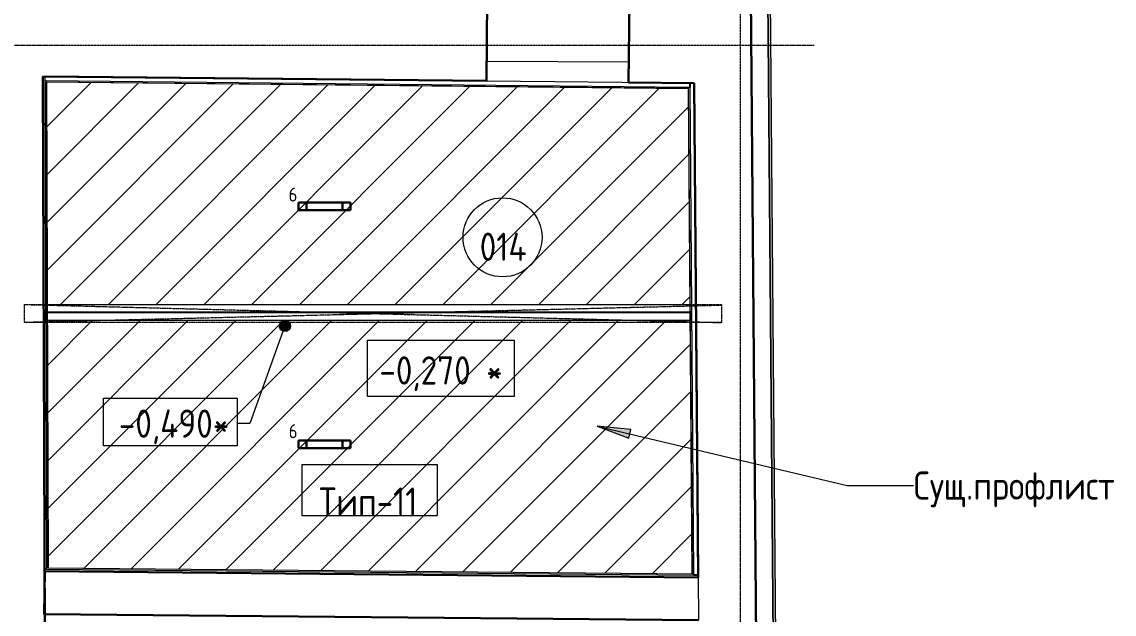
# Model space of a CAD drawing. Header units: millimetres. Extents: x -10295 to 67740, y -1344 to 46499.
# Drawn here: x 48979 to 58663, y 15203 to 20451 of the extents above; entities that cross this region are included whole.
import ezdxf

# ---------------------------------------------------------------- set-up
doc = ezdxf.new("R2010")
doc.units = ezdxf.units.MM
for name, pattern in [('ADSK_Линия сетки', [25, 20, -2.5, 0, -2.5]), ('ADSK_Штрих_ш3 п1_5', [4.5, 3, -1.5]), ('ADSK_Штрихпунктирная 2 точки_ш15 п1_5 п1_5 п1_5', [19.5, 15, -1.5, 0, -1.5, 0, -1.5])]:
    doc.linetypes.add(name, pattern=pattern)
for name, color, linetype, lineweight in [('Аннотация', 7, 'Continuous', 18), ('Каркас', 7, 'Continuous', 18), ('Марки', 7, 'Continuous', 20), ('Марки помещений', 7, 'Continuous', 20), ('Оси', 7, 'Continuous', 9), ('Отметки', 7, 'Continuous', 9), ('Перекрытие', 7, 'Continuous', 18), ('Потолки штриховка', 7, 'Continuous', 9), ('Стены наружные', 7, 'Continuous', 18), ('Стены несущие', 7, 'Continuous', 30), ('Стены отделка', 7, 'Continuous', 30), ('Стены штриховка', 7, 'Continuous', 9)]:
    doc.layers.add(name, color=color, linetype=linetype, lineweight=lineweight)
doc.layers.add('Линии', color=7, linetype='Continuous', lineweight=9, true_color=0x00a600)
doc.styles.add('GOST Common_1', font='GOST_Common.ttf', dxfattribs={"width": 0.9, "height": 250})
doc.styles.add('GOST Common_2', font='GOST_Common.ttf', dxfattribs={"width": 0.9, "height": 250})
doc.styles.add('GOST Common_4', font='GOST_Common.ttf', dxfattribs={"width": 0.9, "height": 125})
doc.styles.add('GOST Common_B', font='', dxfattribs={"width": 0.9, "height": 250})
doc.styles.get('GOST Common_B').set_extended_font_data('GOST Common', bold=True)

# ---------------------------------------------------------------- blocks, each defined once
blk = doc.blocks.new('ADSK_Балка_Двутавр_ТипБ_АСТО20-93 - 140Х360Н б4-2488081-План потолков в подвале')
at = {"layer": 'Каркас'}
for p, q in [((2730.8, 2.7), (-2969.5, 2.7)), ((2730.8, -2.8), (-2969.5, -2.8))]:
    blk.add_line(p, q, dxfattribs=at)
blk = doc.blocks.new('ADSK_Марка_Помещение_ОдноЗначение - Номер-159740-План потолков в подвале')
at = {"layer": 'Марки помещений'}
blk.add_circle((0, 0), 3.5, dxfattribs=at)
blk = doc.blocks.new('Высотные отметки - Рамка-12095-План потолков в подвале')
at = {"layer": 'Аннотация', "lineweight": 20}
for p, q in [((-6.5, 0), (-6.5, 5)), ((-6.5, 5), (6.5, 5)), ((6.5, 5), (6.5, 0)), ((6.5, 0), (-6.5, 0))]:
    blk.add_line(p, q, dxfattribs=at)
blk = doc.blocks.new('ADSK_Марка_Потолок - ADSK_Марка и Смещение от уровня-155896-План потолков в подвале')
at = {"layer": 'Марки'}
for p, q in [((-6, 4.5), (-6, 0)), ((-6, 4.5), (6, 4.5)), ((6, 4.5), (6, 0)), ((-6, 0), (6, 0))]:
    blk.add_line(p, q, dxfattribs=at)

msp = doc.modelspace()

# ---------------------------------------------------------------- hatches: boundary and pattern name
at = {"layer": 'Аннотация', "lineweight": 9}
h = msp.add_hatch(color=256, dxfattribs=at)
edge = h.paths.add_edge_path()
edge.add_arc((51310.579, 17757.284), 50, 0, 360)
msp.add_hatch(color=256, dxfattribs=at).paths.add_polyline_path([(54078.257, 16870.02), (54360.968, 16762.158), (54379.252, 16839.004)])
at = {"layer": 'Потолки штриховка', "lineweight": 18}
h = msp.add_hatch(dxfattribs=at)
h.set_pattern_fill('FP_2', color=256, style=0, pattern_type=2)
h.set_pattern_definition([(45, (0, 0), (-211.9927, 211.9927), [])])
h.paths.add_polyline_path([(54923.028, 15561.16), (54904.77, 17806.923), (49204.103, 17806.923), (49212.087, 15614.992), (54911.026, 15561.273)])
h.paths.add_polyline_path([(54899.999, 17946.923), (54903.632, 17946.923), (54888.096, 19858.048), (54887.998, 19858.049), (49196.423, 19915.482), (49203.593, 17946.923), (54890.08, 17946.923)])
at = {"layer": 'Стены наружные', "true_color": 0x6b6b6b}
h = msp.add_hatch(color=251, dxfattribs=at)
h.paths.add_polyline_path([(55715.624, 8109.429), (55709.811, 8824.513), (55689.816, 8823.798), (55695.623, 8109.429)])
h.paths.add_polyline_path([(55687.432, 9117.061), (55707.432, 9117.224), (55703.038, 9657.694), (55683.039, 9657.531), (55683.308, 9624.441)])
h.paths.add_polyline_path([(55674.702, 10683.039), (55694.702, 10683.202), (55683.778, 12026.971), (55663.779, 12026.809), (55670.839, 11158.241)])
h.paths.add_polyline_path([(55655.395, 13058.159), (55675.394, 13058.322), (55675.043, 13101.586), (55655.043, 13101.424)])
h.paths.add_polyline_path([(55652.845, 13371.787), (55672.846, 13371.787), (55568.119, 26254.75), (55548.12, 26254.587), (55645.903, 14225.842)])

# ---------------------------------------------------------------- linework, layer by layer
at = {"layer": 'Аннотация', "lineweight": 9}
for p, q in [((51310.579, 17757.284), (51001.278, 16891.126)), ((51001.278, 16891.126), (50888.817, 16891.126)), ((54078.257, 16870.02), (54360.968, 16762.158)), ((54379.252, 16839.004), (54078.257, 16870.02)), ((54078.257, 16870.02), (56295.467, 16342.492)), ((54360.968, 16762.158), (54379.252, 16839.004)), ((56295.467, 16342.492), (56885.366, 16342.492))]:
    msp.add_line(p, q, dxfattribs=at)
at = {"layer": 'Аннотация', "lineweight": 9, "flags": 128}
msp.add_lwpolyline([(49701.882, 17116.699), (50888.817, 17116.699), (50888.817, 16693.699), (49701.882, 16693.699)], close=True, dxfattribs=at)
at = {"layer": 'Аннотация', "lineweight": 9}
msp.add_circle((51310.579, 17757.284), 50, dxfattribs=at)
at = {"layer": 'Каркас', "color": 8, "linetype": 'ADSK_Штрих_ш3 п1_5', "lineweight": 9, "true_color": 0x808080}
for p, q in [((49203.593, 17946.923), (54903.632, 17946.923)), ((49204.103, 17806.923), (54904.77, 17806.923))]:
    msp.add_line(p, q, dxfattribs=at)
at = {"layer": 'Линии', "color": 5, "lineweight": 30, "true_color": 0x0000ff}
for p, q in [((51431.895, 18781.484), (51431.895, 18851.484)), ((51431.895, 18851.484), (51891.895, 18851.484)), ((51501.895, 18781.484), (51501.895, 18851.484)), ((51821.895, 18851.484), (51821.895, 18781.484)), ((51891.895, 18851.484), (51891.895, 18781.484)), ((51891.895, 18781.484), (51431.895, 18781.484))]:
    msp.add_line(p, q, dxfattribs=at)
at = {"layer": 'Линии', "color": 7, "linetype": 'ADSK_Штрихпунктирная 2 точки_ш15 п1_5 п1_5 п1_5'}
for p, q in [((49000.885, 17946.923), (55182.02, 17946.923)), ((49000.885, 17786.923), (49000.885, 17946.923)), ((49000.885, 17946.923), (55182.02, 17786.923)), ((55182.02, 17938.625), (49000.885, 17786.923)), ((55182.02, 17946.923), (55182.02, 17786.923)), ((55182.02, 17786.923), (49000.885, 17786.923))]:
    msp.add_line(p, q, dxfattribs=at)
at = {"layer": 'Линии', "color": 1, "lineweight": 30, "true_color": 0xff0000}
for p, q in [((51431.895, 16672.775), (51431.895, 16742.775)), ((51431.895, 16742.775), (51891.895, 16742.775)), ((51891.895, 16672.775), (51431.895, 16672.775)), ((51501.895, 16672.775), (51501.895, 16742.775)), ((51821.895, 16742.775), (51821.895, 16672.775)), ((51891.895, 16742.775), (51891.895, 16672.775))]:
    msp.add_line(p, q, dxfattribs=at)
at = {"layer": 'Оси', "linetype": 'ADSK_Линия сетки'}
for p, q in [((55349.565, 3191.655), (55349.565, 44222.998)), ((-9494.727, 20245), (56004.853, 20245))]:
    msp.add_line(p, q, dxfattribs=at)
at = {"layer": 'Перекрытие'}
msp.add_line((53100.007, 20102.546), (54360.015, 20096.955), dxfattribs=at)
at = {"layer": 'Стены несущие'}
for p, q in [((55257.679, 43528.805), (55505.154, 13087.825)), ((53105.512, 20648.076), (53098.247, 19928.112)), ((54358.183, 19915.398), (54365.448, 20635.362)), ((53098.247, 19928.112), (49164.232, 19967.81)), ((49182.245, 15022.343), (49164.232, 19967.81)), ((49184.236, 19967.608), (53098.247, 19928.112)), ((54939.679, 19909.531), (54358.183, 19915.398)), ((54975.294, 15528.666), (54939.679, 19909.531)), ((54939.685, 19908.807), (54975.103, 15552.159)), ((49177.775, 15203.297), (49181.357, 15583.28)), ((49181.357, 15583.28), (54975.294, 15528.666)), ((54978.383, 15148.62), (49177.775, 15203.297))]:
    msp.add_line(p, q, dxfattribs=at)
at = {"layer": 'Стены отделка', "lineweight": 9}
for p, q in [((55505.154, 13087.825), (55257.684, 43528.805)), ((55652.845, 13371.787), (55548.12, 26254.587)), ((55568.119, 26254.75), (55672.846, 13371.787)), ((55571.163, 23420.051), (55655.149, 13089.045)), ((49164.234, 19967.317), (49184.234, 19967.39)), ((49183.833, 19927.61), (49184.236, 19967.608)), ((49200.13, 15603.104), (49184.234, 19967.39)), ((49194.379, 19927.503), (49183.833, 19927.61)), ((49196.423, 19915.482), (49212.087, 15614.992)), ((54888.096, 19858.048), (49196.423, 19915.482)), ((53098.247, 19928.112), (54903.945, 19909.891)), ((54923.028, 15561.16), (54888.096, 19858.048)), ((54903.542, 19869.893), (54889.998, 19870.03)), ((54899.686, 19908.482), (54939.685, 19908.807)), ((54899.999, 19869.929), (54899.686, 19908.482)), ((54903.945, 19909.891), (54903.542, 19869.893)), ((49200.129, 15603.347), (49180.129, 15603.274)), ((49181.357, 15583.28), (49181.545, 15603.279)), ((49181.545, 15603.279), (49200.13, 15603.104)), ((49212.087, 15614.992), (54923.028, 15561.16)), ((49181.357, 15583.28), (49181.357, 15583.28)), ((54935.104, 15551.834), (54935.045, 15559.047)), ((54975.103, 15552.159), (54935.104, 15551.834)), ((54935.104, 15551.834), (54935.127, 15549.045)), ((54935.127, 15549.045), (54975.482, 15548.665)), ((54975.482, 15548.665), (54975.294, 15528.666))]:
    msp.add_line(p, q, dxfattribs=at)
at = {"layer": 'Стены штриховка'}
for p, q in [((54889.998, 19870.03), (49194.379, 19927.503)), ((49194.416, 19917.503), (49210.094, 15613.011)), ((54890.08, 19860.029), (49194.416, 19917.503)), ((54925.044, 15559.141), (54890.08, 19860.029)), ((54899.999, 19869.929), (54935.045, 15559.047)), ((49200.13, 15603.104), (54935.127, 15549.045)), ((49210.094, 15613.011), (54925.044, 15559.141)), ((54975.294, 15528.666), (54978.383, 15148.62))]:
    msp.add_line(p, q, dxfattribs=at)

# ---------------------------------------------------------------- block references
at = {"layer": 'Каркас'}
msp.add_blockref('ADSK_Балка_Двутавр_ТипБ_АСТО20-93 - 140Х360Н б4-2488081-План потолков в подвале', (52173.379, 17876.923), dxfattribs=at)
at = {"layer": 'Марки', "xscale": 99.99999999999993, "yscale": 99.99999999999993, "zscale": 99.99999999999993}
msp.add_blockref('ADSK_Марка_Потолок - ADSK_Марка и Смещение от уровня-155896-План потолков в подвале', (52059.725, 16078.516), dxfattribs=at)
at = {"layer": 'Марки помещений', "xscale": 99.99999999999993, "yscale": 99.99999999999993, "zscale": 99.99999999999993}
msp.add_blockref('ADSK_Марка_Помещение_ОдноЗначение - Номер-159740-План потолков в подвале', (53240.438, 18541.911), dxfattribs=at)
at = {"layer": 'Отметки', "lineweight": 20, "xscale": 99.99999999999993, "yscale": 99.99999999999993, "zscale": 99.99999999999993}
msp.add_blockref('Высотные отметки - Рамка-12095-План потолков в подвале', (52692.827, 17130.952), dxfattribs=at)

# ---------------------------------------------------------------- texts
at = {"layer": 'Аннотация', "lineweight": 9, "line_spacing_factor": 1.022766}
for s, insert, char_height, width, attachment_point, style in [('\\pt180,360,540,720,900,1080,1260,1440,1620,1800,1980,2160,2340,2520,2700,2880,3060,3240,3420,3600,3780,3960,4140,4320,4500,4680,4860,5040,5220,5400,5580,5760;6', (51382.618, 18921.301), 125, 175.5, 5, 'GOST Common_4'), ('\\pt360,720,1080,1440,1800,2160,2520,2880,3240,3600,3960,4320,4680,5040,5400,5760,6120,6480,6840,7200,7560,7920,8280,8640,9000,9360,9720,10080,10440,10800,11160,11520; -0,490*    ', (49701.882, 17016.319), 250, 1184.4, 1, 'GOST Common_1'), ('\\pt180,360,540,720,900,1080,1260,1440,1620,1800,1980,2160,2340,2520,2700,2880,3060,3240,3420,3600,3780,3960,4140,4320,4500,4680,4860,5040,5220,5400,5580,5760;6', (51383.567, 16824.34), 125, 175.5, 5, 'GOST Common_4'), ('\\pt360,720,1080,1440,1800,2160,2520,2880,3240,3600,3960,4320,4680,5040,5400,5760,6120,6480,6840,7200,7560,7920,8280,8640,9000,9360,9720,10080,10440,10800,11160,11520;Сущ.профлист', (56885.366, 16467.685), 250, 1984.347, 1, 'GOST Common_1')]:
    msp.add_mtext(s, dxfattribs=dict(at, insert=insert, char_height=char_height, width=width, attachment_point=attachment_point, style=style))
at = {"layer": 'Марки', "lineweight": 9, "insert": (52049.545, 16200.671), "char_height": 250, "width": 910.8, "attachment_point": 5, "line_spacing_factor": 1.022766, "style": 'GOST Common_B'}
msp.add_mtext('\\pt1143,2286,3429,4572,5715,6858,8001,9144,10287,11430,12573,13716,14859,16002,17145,18288,19431,20574,21717,22860,24003,25146,26289,27432,28575,29718,30861,32004,33147,34290,35433,36576;Тип-11', dxfattribs=at)
at = {"layer": 'Марки помещений', "lineweight": 9, "insert": (53245.831, 18458.329), "char_height": 250, "width": 458.1, "attachment_point": 5, "line_spacing_factor": 1.022766, "style": 'GOST Common_1'}
msp.add_mtext('\\pt450,900,1350,1800,2250,2700,3150,3600,4050,4500,4950,5400,5850,6300,6750,7200,7650,8100,8550,9000,9450,9900,10350,10800,11250,11700,12150,12600,13050,13500,13950,14400;014', dxfattribs=at)
at = {"layer": 'Отметки', "lineweight": 20, "insert": (52148.497, 17487.446), "char_height": 250, "width": 1306.39347, "attachment_point": 1, "line_spacing_factor": 1.022761, "style": 'GOST Common_2'}
msp.add_mtext('-0,270 *', dxfattribs=at)

doc.saveas('drawing.dxf')
